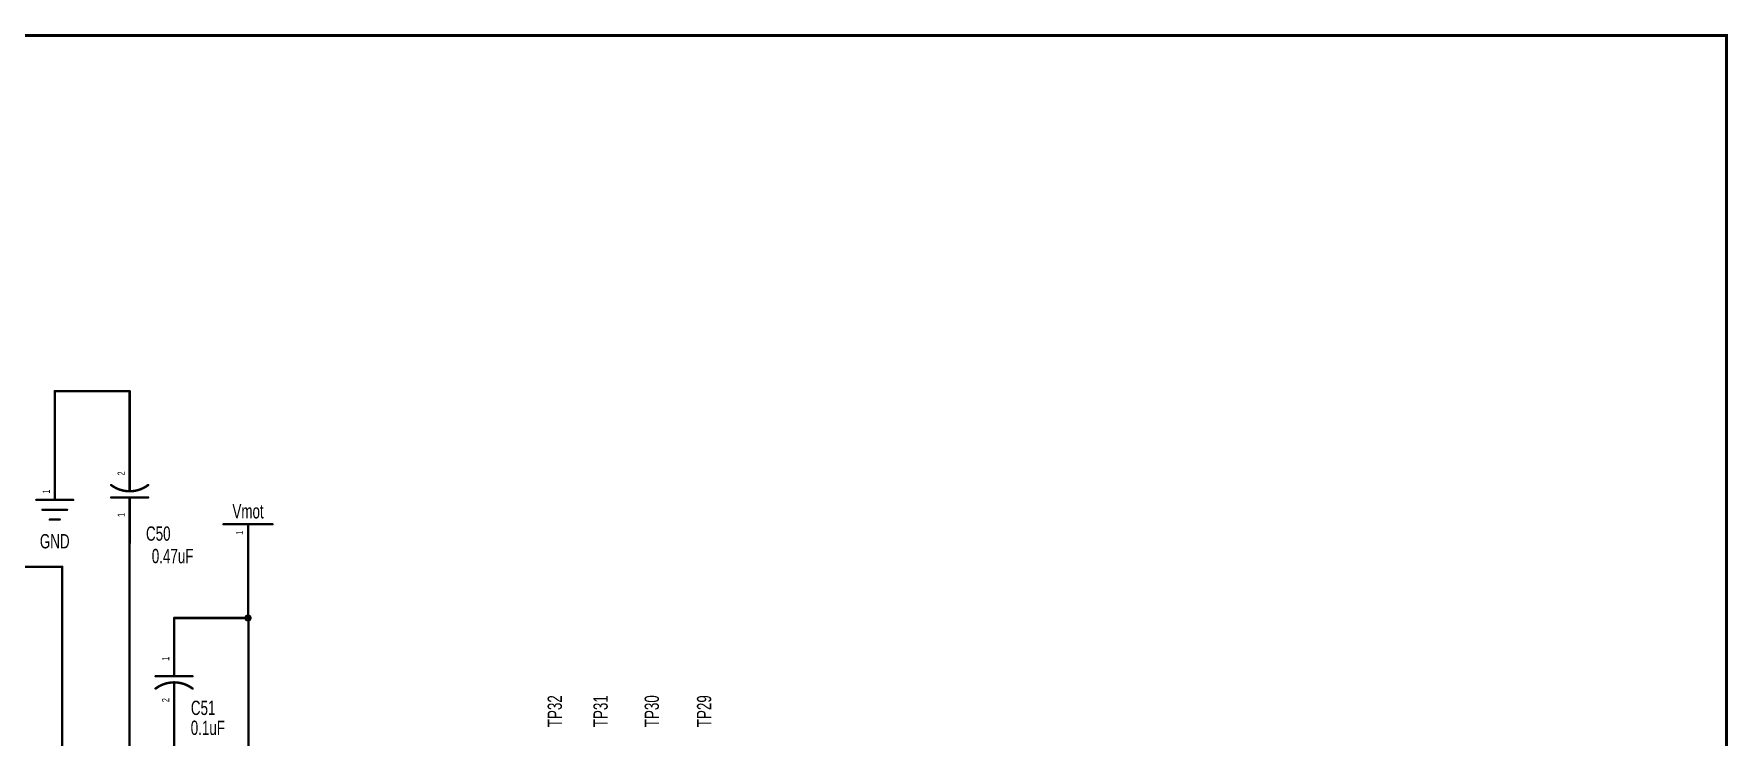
# Model space of a CAD drawing. Extents: x -2.4 to 9.1, y -2 to 6.1.
# Drawn here: x 2.16 to 9.06, y 3.19 to 6.06 of the extents above; entities that cross this region are included whole.
import ezdxf
from ezdxf.enums import TextEntityAlignment as Align

# ---------------------------------------------------------------- set-up
doc = ezdxf.new("R2010")
doc.units = 0
for name, color, linetype in [('Element', 253, 'CONTINUOUS'), ('Net', 50, 'CONTINUOUS'), ('Pin', 50, 'CONTINUOUS'), ('Titles', 253, 'CONTINUOUS')]:
    doc.layers.add(name, color=color, linetype=linetype)

msp = doc.modelspace()

# ---------------------------------------------------------------- linework, layer by layer
at = {"layer": 'Element', "linetype": 'CONTINUOUS'}
for points, const_width in [([(2.4733, 4.2176), (2.4799, 4.213), (2.4868, 4.2088), (2.4939, 4.205), (2.5013, 4.2017), (2.5088, 4.1989), (2.5166, 4.1966), (2.5244, 4.1948), (2.5324, 4.1935), (2.5404, 4.1927), (2.5485, 4.1924), (2.5566, 4.1927), (2.5646, 4.1935), (2.5726, 4.1948), (2.5804, 4.1966), (2.5882, 4.1989), (2.5957, 4.2017), (2.6031, 4.205), (2.6102, 4.2088), (2.6171, 4.213), (2.6237, 4.2176)], 0.01), ([(2.5485, 4.1924), (2.5485, 4.2305)], 0.0098), ([(2.1682, 4.157), (2.3182, 4.157)], 0.0098), ([(2.6235, 4.1674), (2.4735, 4.1674)], 0.0098), ([(2.5485, 4.1305), (2.5485, 4.1674)], 0.0098), ([(2.1932, 4.117), (2.2932, 4.117)], 0.0098), ([(2.2232, 4.077), (2.2632, 4.077)], 0.0098), ([(2.9311, 4.0578), (3.1311, 4.0578)], 0.0098), ([(2.7296, 3.4752), (2.7296, 3.4382)], 0.0098), ([(2.8048, 3.388), (2.7982, 3.3927), (2.7913, 3.3969), (2.7842, 3.4006), (2.7768, 3.4039), (2.7693, 3.4067), (2.7615, 3.409), (2.7537, 3.4108), (2.7457, 3.4121), (2.7377, 3.4129), (2.7296, 3.4132), (2.7215, 3.4129), (2.7135, 3.4121), (2.7055, 3.4108), (2.6977, 3.409), (2.6899, 3.4067), (2.6824, 3.4039), (2.675, 3.4006), (2.6679, 3.3969), (2.661, 3.3926), (2.6544, 3.388)], 0.01), ([(2.6546, 3.4382), (2.8046, 3.4382)], 0.0098), ([(2.7296, 3.4132), (2.7296, 3.3752)], 0.0098)]:
    msp.add_lwpolyline(points, dxfattribs=dict(at, const_width=const_width))
for points, const_width in [([(2.4708, 4.2176, 1), (2.4758, 4.2176, 1), (2.4708, 4.2176, 1)], 0.005), ([(2.546, 4.2305, 1), (2.551, 4.2305, 1), (2.546, 4.2305, 1)], 0.0049), ([(2.6212, 4.2176, 1), (2.6262, 4.2176, 1), (2.6212, 4.2176, 1)], 0.005), ([(2.1658, 4.157, 1), (2.1707, 4.157, 1), (2.1658, 4.157, 1)], 0.0049), ([(2.3158, 4.157, 1), (2.3207, 4.157, 1), (2.3158, 4.157, 1)], 0.0049), ([(2.471, 4.1674, 1), (2.476, 4.1674, 1), (2.471, 4.1674, 1)], 0.0049), ([(2.546, 4.1924, 1), (2.551, 4.1924, 1), (2.546, 4.1924, 1)], 0.0049), ([(2.546, 4.1674, 1), (2.551, 4.1674, 1), (2.546, 4.1674, 1)], 0.0049), ([(2.621, 4.1674, 1), (2.626, 4.1674, 1), (2.621, 4.1674, 1)], 0.0049), ([(2.1908, 4.117, 1), (2.1957, 4.117, 1), (2.1908, 4.117, 1)], 0.0049), ([(2.2208, 4.077, 1), (2.2257, 4.077, 1), (2.2208, 4.077, 1)], 0.0049), ([(2.2608, 4.077, 1), (2.2657, 4.077, 1), (2.2608, 4.077, 1)], 0.0049), ([(2.2908, 4.117, 1), (2.2957, 4.117, 1), (2.2908, 4.117, 1)], 0.0049), ([(2.546, 4.1305, 1), (2.551, 4.1305, 1), (2.546, 4.1305, 1)], 0.0049), ([(2.9286, 4.0578, 1), (2.9335, 4.0578, 1), (2.9286, 4.0578, 1)], 0.0049), ([(3.1286, 4.0578, 1), (3.1335, 4.0578, 1), (3.1286, 4.0578, 1)], 0.0049), ([(2.7271, 3.4752, 1), (2.7321, 3.4752, 1), (2.7271, 3.4752, 1)], 0.0049), ([(2.6519, 3.388, 1), (2.6569, 3.388, 1), (2.6519, 3.388, 1)], 0.005), ([(2.6521, 3.4382, 1), (2.6571, 3.4382, 1), (2.6521, 3.4382, 1)], 0.0049), ([(2.7271, 3.4382, 1), (2.7321, 3.4382, 1), (2.7271, 3.4382, 1)], 0.0049), ([(2.7271, 3.4132, 1), (2.7321, 3.4132, 1), (2.7271, 3.4132, 1)], 0.0049), ([(2.8021, 3.4382, 1), (2.8071, 3.4382, 1), (2.8021, 3.4382, 1)], 0.0049), ([(2.8023, 3.388, 1), (2.8073, 3.388, 1), (2.8023, 3.388, 1)], 0.005), ([(2.7271, 3.3752, 1), (2.7321, 3.3752, 1), (2.7271, 3.3752, 1)], 0.0049)]:
    msp.add_lwpolyline(points, format="xyb", dxfattribs=dict(at, const_width=const_width))
at = {"layer": 'Net', "linetype": 'CONTINUOUS', "const_width": 0.0098}
for points in [[(2.5485, 4.6004), (2.2432, 4.6004)], [(2.2432, 4.6004), (2.2432, 4.307)], [(2.5485, 4.3805), (2.5485, 4.6004)], [(2.5481, 3.9805), (2.5481, 2.8755)], [(2.2735, 3.8843), (1.2806, 3.8843)], [(2.2735, 2.9444), (2.2735, 3.8843)], [(3.0311, 3.9078), (3.0311, 3.6757)], [(2.7296, 3.6252), (2.7296, 3.6757)], [(2.7296, 3.6757), (3.0332, 3.6757)], [(3.0212, 3.6757), (3.0217, 3.6727), (3.0231, 3.6699), (3.0253, 3.6677), (3.028, 3.6663), (3.0311, 3.6659), (3.0341, 3.6663), (3.0368, 3.6677), (3.039, 3.6699), (3.0404, 3.6727), (3.0409, 3.6757), (3.0404, 3.6787), (3.039, 3.6815), (3.0368, 3.6837), (3.0341, 3.6851), (3.0311, 3.6855), (3.028, 3.6851), (3.0253, 3.6837), (3.0231, 3.6815), (3.0217, 3.6787), (3.0212, 3.6757)], [(3.0332, 3.6757), (3.0332, 2.8694)], [(2.7296, 2.9444), (2.7296, 3.2252)]]:
    msp.add_lwpolyline(points, dxfattribs=at)
at = {"layer": 'Net', "linetype": 'CONTINUOUS', "const_width": 0.0049}
for points in [[(2.2408, 4.6004, 1), (2.2457, 4.6004, 1), (2.2408, 4.6004, 1)], [(2.2408, 4.6004, 1), (2.2457, 4.6004, 1), (2.2408, 4.6004, 1)], [(2.546, 4.6004, 1), (2.551, 4.6004, 1), (2.546, 4.6004, 1)], [(2.546, 4.6004, 1), (2.551, 4.6004, 1), (2.546, 4.6004, 1)], [(2.546, 4.3805, 1), (2.551, 4.3805, 1), (2.546, 4.3805, 1)], [(2.2408, 4.307, 1), (2.2457, 4.307, 1), (2.2408, 4.307, 1)], [(2.5457, 3.9805, 1), (2.5506, 3.9805, 1), (2.5457, 3.9805, 1)], [(2.2711, 3.8843, 1), (2.276, 3.8843, 1), (2.2711, 3.8843, 1)], [(2.2711, 3.8843, 1), (2.276, 3.8843, 1), (2.2711, 3.8843, 1)], [(3.0286, 3.9078, 1), (3.0335, 3.9078, 1), (3.0286, 3.9078, 1)], [(2.7271, 3.6757, 1), (2.7321, 3.6757, 1), (2.7271, 3.6757, 1)], [(2.7271, 3.6757, 1), (2.7321, 3.6757, 1), (2.7271, 3.6757, 1)], [(3.0188, 3.6757, 1), (3.0237, 3.6757, 1), (3.0188, 3.6757, 1)], [(3.0286, 3.6757, 1), (3.0335, 3.6757, 1), (3.0286, 3.6757, 1)], [(3.0308, 3.6757, 1), (3.0357, 3.6757, 1), (3.0308, 3.6757, 1)], [(3.0308, 3.6757, 1), (3.0357, 3.6757, 1), (3.0308, 3.6757, 1)], [(2.7271, 3.6252, 1), (2.7321, 3.6252, 1), (2.7271, 3.6252, 1)], [(2.7271, 3.2252, 1), (2.7321, 3.2252, 1), (2.7271, 3.2252, 1)]]:
    msp.add_lwpolyline(points, format="xyb", dxfattribs=at)
at = {"layer": 'Pin', "linetype": 'CONTINUOUS', "const_width": 0.0049}
for points in [[(2.546, 4.3805, 1), (2.551, 4.3805, 1), (2.546, 4.3805, 1)], [(2.2408, 4.307, 1), (2.2457, 4.307, 1), (2.2408, 4.307, 1)], [(2.546, 4.2305, 1), (2.551, 4.2305, 1), (2.546, 4.2305, 1)], [(2.2408, 4.157, 1), (2.2457, 4.157, 1), (2.2408, 4.157, 1)], [(2.546, 4.1305, 1), (2.551, 4.1305, 1), (2.546, 4.1305, 1)], [(3.0286, 4.0578, 1), (3.0335, 4.0578, 1), (3.0286, 4.0578, 1)], [(2.546, 3.9805, 1), (2.551, 3.9805, 1), (2.546, 3.9805, 1)], [(3.0286, 3.9078, 1), (3.0335, 3.9078, 1), (3.0286, 3.9078, 1)], [(2.7271, 3.6252, 1), (2.7321, 3.6252, 1), (2.7271, 3.6252, 1)], [(2.7271, 3.4752, 1), (2.7321, 3.4752, 1), (2.7271, 3.4752, 1)], [(2.7271, 3.3752, 1), (2.7321, 3.3752, 1), (2.7271, 3.3752, 1)], [(2.7271, 3.2252, 1), (2.7321, 3.2252, 1), (2.7271, 3.2252, 1)]]:
    msp.add_lwpolyline(points, format="xyb", dxfattribs=at)
at = {"layer": 'Pin', "linetype": 'CONTINUOUS', "const_width": 0.0098}
for points in [[(2.5485, 4.2305), (2.5485, 4.3805)], [(2.2432, 4.157), (2.2432, 4.307)], [(2.5485, 4.1305), (2.5485, 3.9805)], [(3.0311, 4.0578), (3.0311, 3.9078)], [(2.7296, 3.4752), (2.7296, 3.6252)], [(2.7296, 3.3752), (2.7296, 3.2252)]]:
    msp.add_lwpolyline(points, dxfattribs=at)
at = {"layer": 'Titles', "linetype": 'CONTINUOUS', "const_width": 0.0131}
msp.add_lwpolyline([(9.0572, -2.0171), (-2.4358, -2.0171), (-2.4358, 6.0509), (9.0572, 6.0509), (9.0572, -2.0171)], dxfattribs=at)

# ---------------------------------------------------------------- texts
at = {"layer": 'Element', "width": 0.7}
for s, p in [('Vmot', (3.0311, 4.0643)), ('GND', (2.2432, 3.942)), ('C50', (2.6652, 3.9733)), ('0.47uF', (2.7237, 3.8816)), ('C51', (2.8481, 3.2627)), ('0.1uF', (2.8673, 3.1814))]:
    msp.add_text(s, height=0.0583, dxfattribs=at).set_placement(p, align=Align.BOTTOM_CENTER)
for s, p in [('TP32', (4.3279, 3.2956)), ('TP31', (4.5146, 3.2956)), ('TP30', (4.7234, 3.2956)), ('TP29', (4.9365, 3.2956))]:
    msp.add_text(s, height=0.0583, rotation=90, dxfattribs=at).set_placement(p, align=Align.BOTTOM_CENTER)
at = {"layer": 'Pin', "width": 0.7}
for s, p in [('2', (2.4993, 4.2567)), ('1', (2.194, 4.1832)), ('1', (2.4993, 4.0878)), ('1', (2.9818, 4.0151)), ('1', (2.6804, 3.5014)), ('2', (2.6804, 3.3325))]:
    msp.add_text(s, height=0.0292, rotation=90, dxfattribs=at).set_placement(p, align=Align.TOP_LEFT)

doc.saveas('drawing.dxf')
